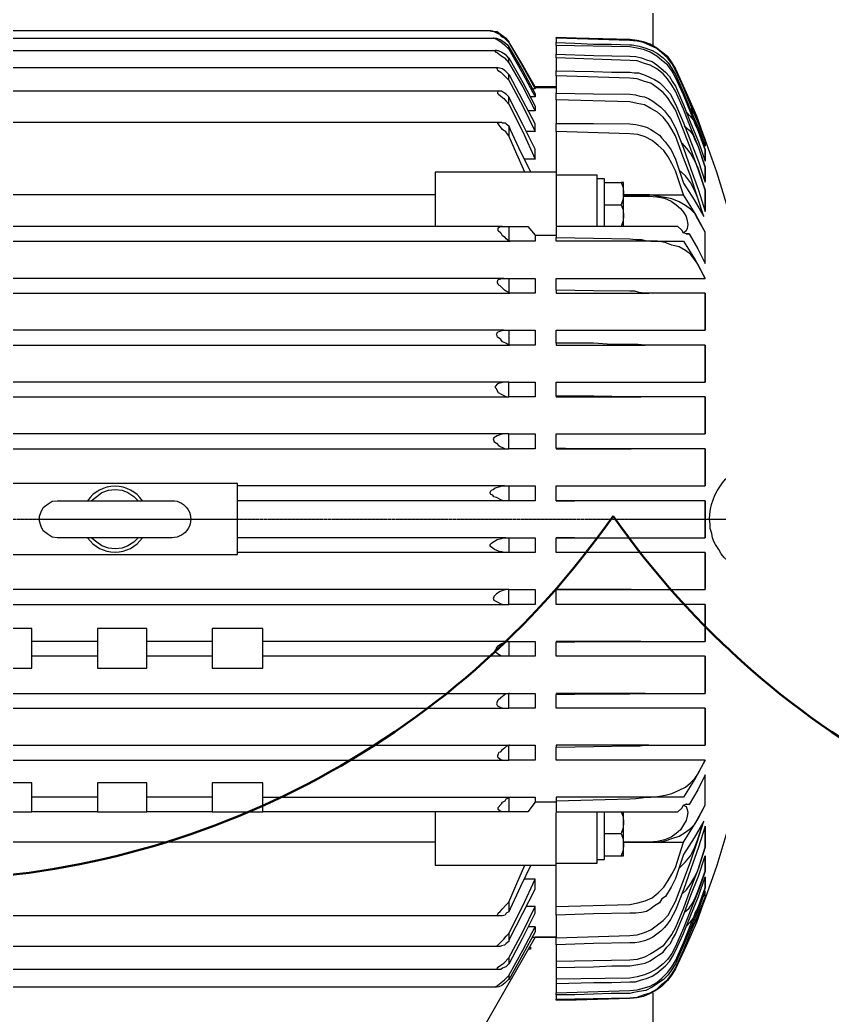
# Model space of a CAD drawing. Header units: millimetres. Extents: x -300 to 383236, y -195106 to -144646.
# Drawn here: x 19511.2 to 19859.1, y -175342.1 to -174915.7 of the extents above; entities that cross this region are included whole.
import ezdxf

# ---------------------------------------------------------------- set-up
doc = ezdxf.new("R2010")
doc.units = ezdxf.units.MM
doc.header["$LTSCALE"] = 60
doc.set_wipeout_variables(frame=1)
doc.linetypes.add('CENTER2', pattern=[28.575, 19.05, -3.175, 3.175, -3.175])
doc.linetypes.add('PDF_IMPORT', pattern=[1, 0.8, -0.2])
doc.layers.add('C_REV', color=4, linetype='Continuous', lineweight=50)
doc.layers.add('EQUIPMENT', color=253, linetype='Continuous', lineweight=0)
doc.layers.add('C_TEXT_CONTAINER NO', color=7, linetype='Continuous')
doc.layers.add('CENTER', color=1, linetype='CENTER2')

# ---------------------------------------------------------------- blocks, each defined once
blk = doc.blocks.new('A$C44261593')
h = blk.add_hatch()
h.set_pattern_fill('ANSI31', color=253, scale=100)
h.set_pattern_definition([(45, (0, -50460), (-224.5064, 224.5064), [])])
edge = h.paths.add_edge_path()
edge.add_line((-58347.03, -14256), (-58347.03, -14056))
edge.add_line((-58347.03, -14056), (-57547.03, -14056))
edge.add_line((-57547.03, -14056), (-57547.03, -15056))
edge.add_line((-57547.03, -15056), (-60547.03, -15056))
edge.add_line((-60547.03, -15056), (-60547.03, -31056))
edge.add_line((-60547.03, -31056), (-57647.03, -31056))
edge.add_line((-57647.03, -31056), (-57647.03, -32268))
edge.add_line((-57647.03, -32268), (-43347.03, -32268))
edge.add_line((-43347.03, -32268), (-43347.03, -29256))
edge.add_line((-43347.03, -29256), (-34347.03, -29256))
edge.add_line((-34347.03, -29256), (-34347.03, -14206))
edge.add_line((-34347.03, -14206), (-33547.03, -14206))
edge.add_line((-33547.03, -14206), (-33547.03, -29256))
edge.add_line((-33547.03, -29256), (-30497.03, -29256))
edge.add_line((-30497.03, -29256), (-30497.03, -30056))
edge.add_line((-30497.03, -30056), (-30547.03, -30056))
edge.add_line((-30547.03, -30056), (-30547.03, -34906))
edge.add_line((-30547.03, -34906), (-30569.24, -34906))
edge.add_arc((-31589.72, -35133.69), 1045.58, 12.57767, 76.57873)
edge.add_line((-31347.03, -34116.66), (-31347.03, -30056))
edge.add_line((-31347.03, -30056), (-42547.03, -30056))
edge.add_line((-42547.03, -30056), (-42547.03, -34906))
edge.add_line((-42547.03, -34906), (-43347.03, -34906))
edge.add_line((-43347.03, -34906), (-43347.03, -33068))
edge.add_line((-43347.03, -33068), (-57647.03, -33068))
edge.add_line((-57647.03, -33068), (-57647.03, -34906))
edge.add_line((-57647.03, -34906), (-58447.03, -34906))
edge.add_line((-58447.03, -34906), (-58447.03, -31856))
edge.add_line((-58447.03, -31856), (-66197.03, -31856))
edge.add_line((-66197.03, -31856), (-66197.03, -31056))
edge.add_line((-66197.03, -31056), (-61347.03, -31056))
edge.add_line((-61347.03, -31056), (-61347.03, -14256))
edge.add_line((-61347.03, -14256), (-58347.03, -14256))

msp = doc.modelspace()

# ---------------------------------------------------------------- linework, layer by layer
at = {"layer": 'CENTER', "color": 253, "ltscale": 0.001}
msp.add_line((18772.58, -175129.65), (22443.4, -175129.65), dxfattribs=at)
at = {"layer": 'EQUIPMENT', "color": 253, "lineweight": 25}
for points in [[(19836.2, -175101.08), (19836.2, -174837.55), (20141, -174837.55), (20141, -175042.87)], [(19325.03, -174916.14), (19325.03, -174862.95), (19782.23, -174862.95), (19782.23, -174926.72)], [(19740.95, -174944.45), (19731.96, -174944.45), (19726.4, -174934.92), (19720.58, -174925.13), (19719.26, -174923.54), (19718.46, -174923.01), (19717.4, -174922.22), (19715.55, -174920.9), (19714.49, -174920.9), (19713.7, -174920.63), (19713.17, -174920.63), (19712.91, -174920.37), (19712.64, -174920.37), (19397.26, -174920.37), (19396.99, -174920.63), (19396.73, -174920.63), (19396.2, -174920.9), (19395.14, -174921.43), (19393.29, -174922.22), (19391.44, -174923.54), (19389.85, -174925.4), (19385.88, -174931.48)], [(19731.96, -174945.24), (19731.96, -174944.71), (19726.66, -174935.19), (19720.58, -174925.13), (19720.58, -174925.4), (19718.73, -174923.54), (19717.67, -174923.01), (19716.87, -174921.96), (19714.49, -174920.9), (19713.7, -174920.63), (19712.91, -174920.63), (19712.64, -174920.63), (19712.64, -174920.37)], [(19712.91, -174920.37), (19713.17, -174920.63), (19713.96, -174920.63), (19715.55, -174921.43), (19717.4, -174922.22), (19719.26, -174923.54), (19720.58, -174925.13)], [(19385.88, -174934.66), (19389.85, -174928.31), (19389.85, -174927.25), (19390.38, -174926.45), (19391.97, -174925.13), (19393.55, -174924.07), (19394.88, -174923.54), (19395.67, -174923.54), (19396.2, -174923.54), (19714.23, -174923.54), (19713.96, -174923.54), (19714.23, -174923.54), (19715.55, -174924.07), (19717.14, -174925.13), (19718.73, -174926.45), (19720.58, -174928.31), (19720.58, -174927.25), (19726.66, -174937.57), (19731.96, -174947.36), (19731.96, -174948.68)], [(19714.23, -174923.54), (19715.29, -174923.54), (19716.87, -174924.07), (19718.46, -174925.13), (19720.05, -174926.45), (19720.58, -174927.25)], [(19798.37, -174953.71), (19800.22, -174956.62), (19801.54, -174959), (19804.72, -174967.73), (19801.81, -174960.06), (19798.63, -174952.38), (19795.46, -174944.71), (19792.02, -174937.3), (19790.43, -174934.39), (19788.58, -174932.01), (19786.2, -174929.89), (19784.08, -174928.04), (19781.17, -174926.72), (19778.26, -174925.4), (19775.61, -174924.87), (19772.44, -174924.6), (19740.95, -174923.54), (19740.95, -174923.28)], [(19740.95, -174923.54), (19740.95, -174925.4)], [(19825.88, -175067.74), (19824.82, -175053.19), (19823.24, -175038.11), (19820.59, -175023.82), (19817.42, -175009.27), (19813.98, -174994.98), (19809.74, -174980.96), (19804.72, -174966.94), (19801.54, -174958.47), (19801.01, -174956.88), (19796.51, -174946.83), (19792.02, -174936.77), (19790.43, -174934.13), (19788.58, -174931.48), (19786.2, -174929.63), (19784.08, -174927.78), (19781.17, -174926.19), (19778.26, -174925.13), (19775.61, -174924.6), (19772.44, -174924.07), (19775.61, -174924.6), (19778.26, -174925.13), (19781.17, -174926.19), (19784.08, -174927.78), (19786.2, -174929.63), (19788.58, -174931.48), (19790.43, -174934.13), (19792.02, -174936.77), (19796.51, -174946.83), (19801.01, -174956.88), (19804.72, -174967.46), (19804.72, -174966.94), (19804.72, -174967.46)], [(19385.88, -174940.48), (19389.85, -174934.13), (19389.85, -174932.01), (19390.91, -174930.42), (19392.23, -174929.63), (19393.82, -174929.36), (19394.88, -174928.84), (19395.14, -174928.84), (19715.29, -174928.84), (19714.76, -174928.84), (19714.76, -174929.36), (19715.82, -174929.89), (19717.14, -174930.95), (19718.73, -174932.01), (19720.58, -174934.13), (19720.58, -174932.01), (19726.66, -174942.59), (19731.96, -174952.65), (19731.96, -174954.76)], [(19715.29, -174928.84), (19716.08, -174928.84), (19717.67, -174929.63), (19718.99, -174930.42), (19720.31, -174932.01), (19720.58, -174932.01)], [(19720.58, -174925.4), (19726.66, -174935.71), (19731.96, -174945.24), (19731.16, -174945.24)], [(19720.58, -174928.31), (19726.66, -174938.89), (19731.96, -174948.68), (19729.84, -174948.68)], [(19796.78, -174955.29), (19798.1, -174956.88), (19799.69, -174958.73), (19800.48, -174960.59), (19801.54, -174962.97), (19804.72, -174971.43), (19801.81, -174963.5), (19798.63, -174955.56), (19795.46, -174947.89), (19792.02, -174940.48), (19790.43, -174937.57), (19788.58, -174934.92), (19786.2, -174933.07), (19784.08, -174931.22), (19781.17, -174929.63), (19778.79, -174928.57), (19775.61, -174927.78), (19772.44, -174927.25), (19740.95, -174926.72), (19740.95, -174925.4), (19748.89, -174925.66), (19756.83, -174926.19), (19764.5, -174926.19), (19772.44, -174926.45), (19773.5, -174926.45), (19776.41, -174926.98), (19779.32, -174927.78), (19781.96, -174928.84), (19784.34, -174930.16), (19786.72, -174932.01), (19788.84, -174934.13), (19790.43, -174936.51), (19792.02, -174939.15), (19795.46, -174946.83), (19798.63, -174954.76), (19801.81, -174962.17), (19804.72, -174969.85), (19804.72, -174968.52), (19804.72, -174967.73), (19804.72, -174968.52), (19804.72, -174969.85)], [(19740.95, -174926.72), (19740.95, -174930.42)], [(19795.72, -174961.11), (19797.84, -174962.97), (19799.42, -174964.82), (19800.48, -174967.46), (19801.54, -174969.58), (19804.72, -174978.84), (19801.81, -174970.11), (19798.63, -174962.17), (19795.46, -174953.97), (19792.02, -174946.3), (19790.43, -174943.65), (19788.58, -174941.01), (19786.72, -174938.89), (19784.08, -174936.77), (19781.17, -174935.19), (19778.79, -174934.39), (19775.61, -174933.33), (19772.44, -174933.07), (19740.95, -174932.01), (19740.95, -174930.42), (19757.09, -174930.95), (19772.44, -174931.22), (19775.08, -174931.48), (19777.46, -174932.01), (19779.58, -174932.8), (19781.96, -174933.6), (19784.08, -174934.92), (19785.93, -174936.51), (19787.78, -174938.1), (19789.37, -174939.95), (19790.69, -174942.33), (19792.02, -174944.18), (19795.46, -174952.12), (19798.63, -174960.06), (19801.81, -174967.99), (19804.72, -174976.2), (19804.72, -174973.81), (19804.72, -174971.43), (19804.72, -174973.81), (19804.72, -174976.2)], [(19740.95, -174932.01), (19740.95, -174937.57)], [(19715.82, -174936.24), (19715.55, -174936.24), (19715.29, -174936.51), (19715.55, -174936.77), (19715.82, -174937.3), (19717.14, -174938.1), (19718.46, -174939.42), (19720.58, -174941.54), (19720.58, -174939.15), (19719.26, -174937.83), (19717.93, -174936.77), (19717.14, -174936.51), (19716.08, -174936.24), (19715.82, -174936.24), (19394.08, -174936.24), (19394.61, -174936.24), (19394.88, -174936.51), (19394.61, -174936.77), (19394.08, -174937.3), (19393.02, -174938.1), (19391.7, -174939.42), (19389.85, -174941.54), (19385.88, -174948.41)], [(19720.58, -174934.13), (19726.66, -174944.45), (19731.96, -174954.76), (19729.05, -174954.76)], [(19794.66, -174968.52), (19796.78, -174970.9), (19798.63, -174973.29), (19800.22, -174976.2), (19801.54, -174979.11), (19804.72, -174988.63), (19801.81, -174980.16), (19798.63, -174971.17), (19795.46, -174962.97), (19792.02, -174954.24), (19790.43, -174951.85), (19788.58, -174948.94), (19786.72, -174946.83), (19784.08, -174944.71), (19781.43, -174942.86), (19778.79, -174942.06), (19775.61, -174941.01), (19772.44, -174940.74), (19740.95, -174939.68), (19740.95, -174937.57), (19756.83, -174937.83), (19764.76, -174938.1), (19772.44, -174938.1), (19774.29, -174938.36), (19776.14, -174938.36), (19779.05, -174939.42), (19781.17, -174940.48), (19783.02, -174941.27), (19785.14, -174942.59), (19786.72, -174944.18), (19788.31, -174945.77), (19789.9, -174947.62), (19790.69, -174949.47), (19792.02, -174951.85), (19795.46, -174959.79), (19798.63, -174967.99), (19801.81, -174976.46), (19804.72, -174985.19), (19804.72, -174981.75), (19804.72, -174978.84), (19804.72, -174981.75), (19804.72, -174985.19)], [(19731.96, -174963.5), (19731.96, -174960.32), (19726.66, -174950.27), (19720.84, -174939.42), (19720.58, -174939.15)], [(19720.58, -174941.54), (19726.66, -174952.65), (19731.96, -174963.5), (19728.25, -174963.5)], [(19740.95, -174939.68), (19740.95, -174947.09)], [(19716.35, -174946.3), (19716.08, -174946.3), (19715.82, -174946.83), (19715.82, -174947.09), (19716.08, -174947.36), (19717.14, -174948.41), (19718.46, -174949.47), (19719.52, -174950.53), (19720.58, -174951.85), (19720.58, -174948.68), (19719.52, -174947.62), (19718.73, -174947.09), (19717.4, -174946.3), (19716.87, -174946.3), (19716.35, -174946.3), (19393.55, -174946.3)], [(19731.96, -174944.71), (19740.95, -174944.71)], [(19731.96, -174975.4), (19731.96, -174971.17), (19726.66, -174960.59), (19720.84, -174949.47), (19720.58, -174948.68)], [(19804.72, -175020.12), (19804.72, -175012.97), (19804.72, -175006.62), (19801.54, -175001.07), (19800.22, -174998.69), (19798.37, -174996.83), (19796.25, -174995.25), (19793.6, -174993.66), (19790.43, -174992.34), (19787.52, -174991.81), (19784.34, -174991.28), (19780.9, -174990.75), (19769.79, -174990.75), (19795.46, -174990.75), (19792.02, -174980.43), (19790.43, -174977.25), (19788.84, -174974.34), (19786.99, -174971.7), (19784.61, -174969.58), (19781.96, -174967.46), (19779.05, -174965.88), (19775.88, -174964.82), (19772.44, -174964.55), (19740.95, -174963.5), (19740.95, -174960.06), (19756.83, -174960.06), (19772.44, -174960.32), (19775.08, -174960.59), (19777.46, -174961.11), (19779.58, -174961.64), (19781.43, -174962.7), (19783.02, -174963.76), (19785.14, -174965.08), (19786.2, -174966.41), (19787.52, -174967.99), (19790.16, -174971.43), (19792.02, -174975.4), (19795.46, -174985.72), (19799.95, -174992.86), (19804.19, -175000.01), (19801.28, -174991.28), (19798.37, -174982.55), (19795.19, -174974.08), (19792.02, -174965.35), (19790.43, -174962.7), (19788.84, -174960.06), (19786.72, -174957.41), (19784.34, -174955.29), (19781.43, -174953.71), (19778.79, -174952.12), (19775.61, -174951.59), (19772.44, -174950.8), (19740.95, -174950), (19740.95, -174947.09), (19756.83, -174947.36), (19772.44, -174947.62), (19774.82, -174947.89), (19776.67, -174948.41), (19778.79, -174948.68), (19780.37, -174949.47), (19782.23, -174950.53), (19784.08, -174951.85), (19785.67, -174953.18), (19787.25, -174954.76), (19788.58, -174956.35), (19789.9, -174957.94), (19792.02, -174961.91), (19795.46, -174970.64), (19798.63, -174979.64), (19801.81, -174988.63), (19804.72, -174997.89), (19804.72, -174993.13), (19804.72, -174988.63), (19804.72, -174993.13), (19804.72, -174997.89)], [(19740.95, -174950), (19740.95, -174960.06)], [(19720.58, -174951.85), (19726.66, -174963.76), (19731.96, -174975.4), (19727.19, -174975.4)], [(19385.88, -174968.52), (19388.79, -174962.7), (19389.85, -174961.11), (19390.38, -174960.32), (19391.44, -174960.06), (19391.97, -174959.79), (19393.02, -174959.53), (19393.29, -174959.53), (19717.14, -174959.53), (19717.4, -174959.53), (19717.93, -174959.79), (19718.99, -174959.79), (19719.52, -174960.32), (19720.58, -174961.11), (19721.11, -174962.7), (19725.61, -174972.23), (19730.1, -174980.96)], [(19720.58, -174961.11), (19720.58, -174965.35), (19719.26, -174963.76), (19717.93, -174962.7), (19716.87, -174961.38), (19716.08, -174960.32), (19715.82, -174960.06), (19716.08, -174959.79), (19717.14, -174959.53)], [(19727.46, -174980.96), (19724.02, -174973.29), (19720.58, -174965.35)], [(19740.95, -174963.5), (19740.95, -174980.96), (19740.95, -174981.22), (19740.95, -174982.55), (19740.95, -174984.13), (19740.95, -174986.51), (19740.95, -174988.9), (19740.95, -174991.81), (19740.95, -174994.72), (19740.95, -174997.89), (19740.95, -175000.27), (19740.95, -175002.65), (19740.95, -175003.98)], [(20123.54, -175113.78), (20123.54, -174964.55), (19855.25, -174964.55), (19855.25, -175294.75), (20093.11, -175294.75)], [(19804.19, -175000.01), (19801.54, -174992.07), (19800.22, -174988.9), (19798.37, -174985.46), (19796.25, -174982.55), (19793.6, -174980.16)], [(19740.95, -174980.96), (19689.09, -174980.96), (19689.09, -174981.22), (19689.09, -174982.55), (19689.09, -174984.13), (19689.09, -174986.51), (19689.09, -174988.9), (19689.09, -174991.81), (19689.09, -174994.72), (19689.09, -174997.89), (19689.09, -175000.27), (19689.09, -175002.65), (19689.09, -175004.24)], [(19758.41, -175004.24), (19758.41, -175003.98), (19758.41, -175001.33), (19758.41, -174998.69), (19758.41, -174996.04), (19758.41, -174992.86), (19758.41, -174989.95), (19758.41, -174987.31), (19758.41, -174985.19), (19758.41, -174983.6), (19758.41, -174982.55), (19758.41, -174982.28), (19740.95, -174982.28)], [(19761.59, -175004.24), (19761.59, -175002.39), (19761.59, -175000.01), (19761.59, -174997.1), (19761.59, -174994.45), (19761.59, -174991.81), (19761.59, -174988.9), (19761.59, -174986.78), (19761.59, -174985.19), (19761.59, -174984.13), (19761.59, -174983.87), (19758.41, -174983.87)], [(19761.59, -174985.46), (19768.73, -174985.46)], [(19769.79, -175004.24), (19769.79, -175003.18), (19769.79, -175001.6), (19769.79, -174999.74), (19769.79, -174997.1), (19769.79, -174994.98), (19769.79, -174992.34), (19769.79, -174990.22), (19769.79, -174988.1), (19769.79, -174986.78), (19769.79, -174985.72), (19769.79, -174985.46), (19769.53, -174985.46), (19768.73, -174985.46), (19769.53, -174987.57), (19769.79, -174990.22), (19769.53, -174992.34), (19768.73, -174994.98), (19769.53, -174997.1), (19769.79, -174999.74), (19769.53, -175001.86), (19768.73, -175004.24)], [(19689.09, -174990.75), (19420.81, -174990.75)], [(19769.79, -174991.28), (19780.9, -174991.28), (19784.08, -174991.54), (19787.25, -174992.07), (19790.16, -174993.39), (19792.28, -174994.98), (19794.13, -174996.57), (19795.46, -174998.16), (19796.51, -175000.01), (19797.04, -175001.86), (19797.31, -175003.45), (19797.04, -175005.04), (19796.51, -175006.09), (19795.46, -175007.15)], [(19797.84, -175007.42), (19801.54, -175013.77), (19804.72, -175020.12), (19804.72, -175012.97), (19804.72, -175006.62), (19800.48, -174998.69), (19795.46, -174990.75)], [(19761.59, -174994.98), (19768.73, -174994.98)], [(19389.85, -175010.33), (19388.79, -175010.59), (19721.11, -175010.59), (19720.58, -175010.33), (19719.52, -175009.53), (19718.99, -175009), (19717.93, -175008.21), (19717.4, -175007.42), (19717.14, -175007.15), (19716.08, -175006.09), (19716.08, -175005.56), (19716.08, -175004.77), (19716.87, -175004.24), (19717.93, -175004.24), (19391.97, -175004.24)], [(19717.93, -175004.24), (19719.26, -175004.24), (19720.58, -175004.24), (19720.58, -175010.33)], [(19720.58, -175004.24), (19724.81, -175004.24), (19728.78, -175004.24), (19731.96, -175007.95), (19740.95, -175007.95)], [(19796.51, -175007.42), (19797.84, -175007.42), (19796.78, -175007.42), (19795.46, -175007.15), (19794.66, -175005.83), (19793.07, -175004.24), (19792.02, -175004.24), (19790.69, -175004.24), (19788.84, -175004.24), (19786.99, -175004.24), (19784.61, -175004.24), (19781.96, -175004.24), (19779.05, -175004.24), (19775.88, -175004.24), (19772.44, -175004.24), (19740.95, -175004.24), (19740.95, -175009), (19756.83, -175009.27), (19772.44, -175009.53), (19775.08, -175009.8), (19777.46, -175009.8), (19779.58, -175010.33), (19781.43, -175010.59), (19740.95, -175010.59), (19740.95, -175010.33), (19740.95, -175009.8), (19740.95, -175009)], [(19731.96, -175007.95), (19731.96, -175010.59), (19726.93, -175010.59), (19721.11, -175010.59)], [(19781.43, -175010.59), (19783.55, -175010.59), (19785.14, -175010.59), (19787.78, -175010.59), (19790.16, -175010.59), (19792.02, -175010.59), (19795.46, -175010.59), (19800.48, -175018.53), (19804.72, -175026.47), (19801.54, -175020.38), (19800.22, -175018.53), (19798.37, -175016.15), (19796.25, -175014.56), (19793.6, -175012.97), (19790.43, -175012.18), (19787.52, -175011.12), (19784.34, -175010.59), (19780.9, -175010.59), (19740.95, -175010.59)], [(19389.06, -175032.82), (19720.84, -175032.82), (19720.58, -175032.55), (19719.52, -175032.02), (19718.73, -175031.49), (19717.67, -175030.44), (19716.87, -175029.64), (19716.35, -175029.38), (19716.08, -175028.85), (19715.82, -175028.32), (19715.82, -175027.79), (19716.08, -175027), (19717.14, -175026.73), (19718.46, -175026.47), (19391.97, -175026.47)], [(19718.46, -175026.47), (19719.52, -175026.47), (19720.58, -175026.47), (19720.58, -175032.55)], [(19720.58, -175026.47), (19726.66, -175026.47), (19731.96, -175026.47), (19731.96, -175032.82), (19726.66, -175032.82), (19720.84, -175032.82)], [(19740.95, -175031.49), (19740.95, -175032.55), (19740.95, -175032.82), (19780.64, -175032.82), (19778.79, -175032.82), (19776.41, -175032.55), (19774.55, -175032.02), (19772.44, -175032.02), (19756.83, -175031.76), (19740.95, -175031.49), (19740.95, -175026.47), (19772.44, -175026.47), (19775.88, -175026.47), (19778.79, -175026.47), (19781.43, -175026.47), (19784.34, -175026.47), (19786.72, -175026.47), (19788.84, -175026.47), (19790.43, -175026.47), (19792.02, -175026.47), (19795.46, -175026.47), (19798.63, -175026.47), (19801.81, -175026.47), (19804.72, -175026.47)], [(19804.72, -175032.82), (19801.81, -175032.82), (19798.63, -175032.82), (19795.46, -175032.82), (19792.02, -175032.82), (19789.9, -175032.82), (19788.58, -175032.82), (19787.25, -175032.82), (19785.93, -175032.82), (19784.08, -175032.82), (19782.49, -175032.82), (19780.64, -175032.82)], [(19389.32, -175055.04), (19720.84, -175055.04), (19720.58, -175055.04), (19719.26, -175054.25), (19717.93, -175053.72), (19717.14, -175052.66), (19716.08, -175051.87), (19715.82, -175051.6), (19715.55, -175051.07), (19715.29, -175050.54), (19715.55, -175050.01), (19715.82, -175049.49), (19717.14, -175048.96), (19718.46, -175048.69), (19391.7, -175048.69)], [(19718.46, -175048.69), (19720.58, -175048.69), (19720.58, -175055.04)], [(19720.58, -175048.69), (19726.66, -175048.69), (19731.96, -175048.69), (19731.96, -175055.04), (19726.66, -175055.04), (19720.84, -175055.04)], [(19740.95, -175054.25), (19740.95, -175054.78), (19740.95, -175055.04), (19779.05, -175055.04), (19775.88, -175054.78), (19772.44, -175054.78), (19764.76, -175054.78), (19756.83, -175054.25), (19740.95, -175054.25), (19740.95, -175048.69), (19772.44, -175048.69), (19775.61, -175048.69), (19778.79, -175048.69), (19781.43, -175048.69), (19784.08, -175048.69), (19786.72, -175048.69), (19788.58, -175048.69), (19790.43, -175048.69), (19792.02, -175048.69), (19795.46, -175048.69), (19798.63, -175048.69), (19801.81, -175048.69), (19804.72, -175048.69)], [(19804.72, -175055.04), (19801.81, -175055.04), (19798.63, -175055.04), (19795.46, -175055.04), (19792.02, -175055.04), (19790.69, -175055.04), (19789.9, -175055.04), (19788.31, -175055.04), (19786.72, -175055.04), (19785.14, -175055.04), (19783.02, -175055.04), (19781.17, -175055.04), (19779.05, -175055.04)], [(19825.88, -175078.06), (19825.88, -175074.89), (19825.88, -175072.5), (19825.88, -175070.12), (19825.88, -175069.06), (19825.88, -175068.01), (19825.88, -175067.74), (19829.85, -175067.74), (19829.85, -175068.01), (19829.85, -175069.06), (19829.85, -175070.92), (19829.85, -175073.03), (19829.85, -175076.21), (19829.85, -175079.65), (19829.85, -175083.88), (19829.85, -175088.64), (19829.85, -175093.67), (19829.85, -175099.49), (19829.85, -175105.05)], [(19389.85, -175077.27), (19720.31, -175077.27), (19720.58, -175077.27), (19720.58, -175070.92), (19718.73, -175070.92), (19717.14, -175071.18), (19715.82, -175071.71), (19714.76, -175072.77), (19714.76, -175073.3), (19715.29, -175073.83), (19715.29, -175074.09), (19716.08, -175075.41), (19717.67, -175076.21), (19718.99, -175077), (19720.31, -175077.27)], [(19718.73, -175070.92), (19391.44, -175070.92)], [(19720.58, -175070.92), (19726.66, -175070.92), (19731.96, -175070.92), (19731.96, -175077.27), (19726.66, -175077.27), (19720.58, -175077.27)], [(19740.95, -175077), (19740.95, -175077.27), (19777.2, -175077.27), (19774.82, -175077.27), (19772.44, -175077.27), (19757.09, -175077), (19740.95, -175077), (19740.95, -175070.92), (19772.44, -175070.92), (19775.61, -175070.92), (19778.79, -175070.92), (19781.17, -175070.92), (19784.08, -175070.92), (19786.72, -175070.92), (19788.58, -175070.92), (19790.43, -175070.92), (19792.02, -175070.92), (19795.46, -175070.92), (19798.63, -175070.92), (19801.81, -175070.92), (19804.72, -175070.92)], [(19804.72, -175077.27), (19801.81, -175077.27), (19798.63, -175077.27), (19795.46, -175077.27), (19792.02, -175077.27), (19790.69, -175077.27), (19789.11, -175077.27), (19787.52, -175077.27), (19785.93, -175077.27), (19783.81, -175077.27), (19781.96, -175077.27), (19779.58, -175077.27), (19777.2, -175077.27)], [(19390.38, -175099.49), (19720.05, -175099.49), (19720.58, -175099.49), (19720.58, -175093.14), (19718.73, -175093.14), (19717.14, -175093.41), (19715.55, -175093.94), (19714.23, -175094.73), (19713.96, -175095.26), (19714.23, -175096.05), (19714.23, -175096.32), (19715.29, -175097.11), (19716.35, -175098.17), (19718.46, -175099.23), (19718.99, -175099.49), (19720.05, -175099.49)], [(19718.73, -175093.14), (19391.44, -175093.14)], [(19720.58, -175093.14), (19726.66, -175093.14), (19731.96, -175093.14), (19731.96, -175099.49), (19726.66, -175099.49), (19720.58, -175099.49)], [(19740.95, -175099.23), (19740.95, -175099.49), (19772.97, -175099.49), (19772.44, -175099.49), (19764.5, -175099.49), (19756.56, -175099.49), (19748.89, -175099.49), (19740.95, -175099.23), (19740.95, -175093.14), (19772.44, -175093.14), (19775.61, -175093.14), (19778.79, -175093.14), (19781.17, -175093.14), (19784.08, -175093.14), (19786.2, -175093.14), (19788.58, -175093.14), (19790.43, -175093.14), (19792.02, -175093.14), (19795.46, -175093.14), (19798.63, -175093.14), (19801.81, -175093.14), (19804.72, -175093.14)], [(19804.72, -175099.49), (19801.81, -175099.49), (19798.63, -175099.49), (19795.46, -175099.49), (19792.02, -175099.49), (19790.43, -175099.49), (19788.58, -175099.49), (19786.72, -175099.49), (19784.08, -175099.49), (19781.43, -175099.49), (19778.79, -175099.49), (19775.88, -175099.49), (19772.97, -175099.49)], [(19829.85, -175158.23), (19837.79, -175158.23), (19837.79, -175157.96), (19837.79, -175156.64), (19837.79, -175155.05), (19837.79, -175152.67), (19837.79, -175149.5), (19837.79, -175146.32), (19837.79, -175142.62), (19837.79, -175138.39), (19837.79, -175134.15), (19837.79, -175129.65), (19837.79, -175125.16), (19837.79, -175120.66), (19837.79, -175116.69), (19837.79, -175112.72), (19837.79, -175109.28), (19837.79, -175106.37), (19837.79, -175104.25), (19837.79, -175102.4), (19837.79, -175101.34), (19837.79, -175101.08), (19829.85, -175101.08)], [(19855.25, -175102.67), (19837.79, -175102.67)], [(19824.82, -175153.73), (19829.85, -175153.73), (19829.85, -175105.05), (19824.82, -175105.05)], [(19718.73, -175115.37), (19604.43, -175115.37)], [(19720.58, -175115.37), (19726.66, -175115.37), (19731.96, -175115.37), (19731.96, -175121.72), (19726.66, -175121.72), (19720.58, -175121.72)], [(19740.95, -175121.72), (19740.95, -175115.37), (19772.44, -175115.37), (19775.61, -175115.37), (19778.26, -175115.37), (19781.17, -175115.37), (19784.08, -175115.37), (19786.2, -175115.37), (19788.58, -175115.37), (19790.43, -175115.37), (19792.02, -175115.37), (19795.46, -175115.37), (19798.63, -175115.37), (19801.81, -175115.37), (19804.72, -175115.37)], [(19541.72, -175121.72), (19544.1, -175119.86), (19546.22, -175118.28), (19549.13, -175117.22), (19552.04, -175116.95), (19554.95, -175117.22), (19557.33, -175118.28), (19559.98, -175119.86), (19561.83, -175121.72)], [(19719.26, -175121.72), (19604.43, -175121.72)], [(19804.72, -175121.72), (19801.01, -175121.72), (19796.51, -175121.72), (19792.02, -175121.72), (19790.43, -175121.72), (19788.58, -175121.72), (19786.2, -175121.72), (19784.08, -175121.72), (19781.17, -175121.72), (19778.26, -175121.72), (19775.61, -175121.72), (19772.44, -175121.72), (19748.89, -175121.72)], [(19748.89, -175137.59), (19772.44, -175137.59), (19775.61, -175137.59), (19778.26, -175137.59), (19781.17, -175137.59), (19784.08, -175137.59), (19786.2, -175137.59), (19788.58, -175137.59), (19790.43, -175137.59), (19792.02, -175137.59), (19796.51, -175137.59), (19801.01, -175137.59), (19804.72, -175137.59), (19804.72, -175129.65), (19804.72, -175121.72), (19804.72, -175129.65), (19804.72, -175137.59)], [(19561.83, -175137.59), (19559.98, -175139.44), (19557.33, -175141.03), (19554.95, -175142.09), (19552.04, -175142.35), (19549.13, -175142.09), (19546.22, -175141.03), (19544.1, -175139.44), (19541.72, -175137.59)], [(19719.26, -175137.59), (19604.43, -175137.59)], [(19720.58, -175137.59), (19726.66, -175137.59), (19731.96, -175137.59), (19731.96, -175143.94), (19726.66, -175143.94), (19720.58, -175143.94)], [(19748.89, -175137.59), (19740.95, -175137.59), (19748.89, -175137.59)], [(19804.72, -175143.94), (19804.72, -175151.88), (19804.72, -175159.82), (19804.72, -175151.88), (19804.72, -175143.94), (19801.81, -175143.94), (19798.63, -175143.94), (19795.46, -175143.94), (19792.02, -175143.94), (19790.43, -175143.94), (19788.58, -175143.94), (19786.2, -175143.94), (19784.08, -175143.94), (19781.17, -175143.94), (19778.26, -175143.94), (19775.61, -175143.94), (19772.44, -175143.94), (19740.95, -175143.94), (19740.95, -175137.59)], [(19718.73, -175143.94), (19604.43, -175143.94)], [(19829.85, -175153.73), (19829.85, -175159.82), (19829.85, -175165.37), (19829.85, -175170.66), (19829.85, -175175.43), (19829.85, -175179.4), (19829.85, -175182.84), (19829.85, -175186.01), (19829.85, -175188.39), (19829.85, -175189.98), (19829.85, -175191.3), (19829.85, -175191.57), (19825.88, -175191.57), (19825.88, -175191.3), (19825.88, -175190.24), (19825.88, -175188.66), (19825.88, -175186.8), (19825.88, -175184.16), (19825.88, -175180.98)], [(20098.67, -175421.75), (19836.2, -175421.75), (19836.2, -175158.23)], [(19855.25, -175156.64), (19837.79, -175156.64)], [(19720.05, -175159.82), (19390.38, -175159.82)], [(19391.44, -175166.17), (19718.73, -175166.17), (19720.58, -175166.17), (19720.58, -175159.82), (19720.05, -175159.82), (19718.46, -175160.08), (19716.87, -175160.61), (19715.29, -175161.67), (19714.23, -175162.73), (19714.23, -175162.99), (19713.96, -175163.52), (19714.23, -175164.31), (19715.55, -175165.11), (19717.14, -175165.9), (19718.73, -175166.17)], [(19720.58, -175159.82), (19726.66, -175159.82), (19731.96, -175159.82), (19731.96, -175166.17), (19726.66, -175166.17), (19720.58, -175166.17)], [(19804.72, -175166.17), (19801.81, -175166.17), (19798.63, -175166.17), (19795.46, -175166.17), (19792.02, -175166.17), (19790.43, -175166.17), (19788.58, -175166.17), (19786.2, -175166.17), (19784.08, -175166.17), (19781.17, -175166.17), (19778.79, -175166.17), (19775.61, -175166.17), (19772.44, -175166.17), (19740.95, -175166.17), (19740.95, -175159.82)], [(19772.97, -175159.82), (19776.14, -175159.82), (19779.05, -175159.82), (19781.43, -175159.82), (19784.34, -175159.82), (19786.72, -175159.82), (19788.58, -175159.82), (19790.43, -175159.82), (19792.02, -175159.82), (19795.46, -175159.82), (19798.63, -175159.82), (19801.81, -175159.82), (19804.72, -175159.82)], [(19777.2, -175182.04), (19779.58, -175182.04), (19781.96, -175182.04), (19784.08, -175182.04), (19785.93, -175182.04), (19787.52, -175182.04), (19789.11, -175182.04), (19790.69, -175182.04), (19792.02, -175182.04), (19795.46, -175182.04), (19798.63, -175182.04), (19801.81, -175182.04), (19804.72, -175182.04), (19804.72, -175174.1), (19804.72, -175166.17), (19804.72, -175174.1), (19804.72, -175182.04)], [(19544.37, -175182.04), (19516.32, -175182.04)], [(19593.58, -175182.04), (19565.53, -175182.04)], [(19720.31, -175182.04), (19615.27, -175182.04)], [(19720.58, -175182.04), (19726.66, -175182.04), (19731.96, -175182.04), (19731.96, -175188.39), (19726.66, -175188.39), (19720.58, -175188.39)], [(19804.72, -175188.39), (19801.81, -175188.39), (19798.63, -175188.39), (19795.46, -175188.39), (19792.02, -175188.39), (19790.43, -175188.39), (19788.58, -175188.39), (19786.72, -175188.39), (19784.08, -175188.39), (19781.17, -175188.39), (19778.79, -175188.39), (19775.61, -175188.39), (19772.44, -175188.39), (19740.95, -175188.39), (19740.95, -175182.31)], [(19544.37, -175188.39), (19516.32, -175188.39)], [(19593.58, -175188.39), (19565.53, -175188.39)], [(19718.73, -175188.39), (19615.27, -175188.39)], [(19779.05, -175204.27), (19781.17, -175204.27), (19783.02, -175204.27), (19785.14, -175204.27), (19786.72, -175204.27), (19788.31, -175204.27), (19789.9, -175204.27), (19790.69, -175204.27), (19792.02, -175204.27), (19795.46, -175204.27), (19798.63, -175204.27), (19801.81, -175204.27), (19804.72, -175204.27), (19804.72, -175196.33), (19804.72, -175188.39), (19804.72, -175196.33), (19804.72, -175204.27)], [(19825.88, -175191.57), (19824.82, -175206.12), (19823.24, -175220.67), (19820.59, -175235.22), (19817.42, -175249.51), (19813.98, -175263.8), (19809.74, -175278.09), (19804.72, -175292.11), (19801.54, -175300.31), (19801.01, -175302.43)], [(19389.32, -175204.27), (19720.84, -175204.27), (19720.58, -175204.27)], [(19391.7, -175210.62), (19718.46, -175210.62), (19720.58, -175210.62), (19720.58, -175204.27), (19719.26, -175204.53), (19717.93, -175205.59), (19717.14, -175206.12), (19716.08, -175207.18), (19715.82, -175207.44), (19715.55, -175207.97), (19715.29, -175208.76), (19715.55, -175209.29), (19715.82, -175209.56), (19717.14, -175210.35), (19718.46, -175210.62)], [(19720.84, -175204.27), (19726.66, -175204.27), (19731.96, -175204.27), (19731.96, -175210.62), (19726.66, -175210.62), (19720.58, -175210.62)], [(19804.72, -175210.62), (19801.81, -175210.62), (19798.63, -175210.62), (19795.46, -175210.62), (19792.02, -175210.62), (19790.43, -175210.62), (19788.58, -175210.62), (19786.72, -175210.62), (19784.08, -175210.62), (19781.43, -175210.62), (19778.79, -175210.62), (19775.61, -175210.62), (19772.44, -175210.62), (19740.95, -175210.62), (19740.95, -175204.8)], [(19780.64, -175226.49), (19782.49, -175226.49), (19784.08, -175226.49), (19785.93, -175226.49), (19787.25, -175226.49), (19788.58, -175226.49), (19789.9, -175226.49), (19792.02, -175226.49), (19795.46, -175226.49), (19798.63, -175226.49), (19801.81, -175226.49), (19804.72, -175226.49), (19804.72, -175218.55), (19804.72, -175210.62), (19804.72, -175218.55), (19804.72, -175226.49)], [(19389.06, -175226.49), (19720.84, -175226.49), (19720.58, -175226.49)], [(19391.97, -175232.84), (19718.46, -175232.84), (19719.52, -175232.84), (19720.58, -175232.84), (19720.58, -175226.49), (19719.52, -175227.02), (19718.73, -175227.81), (19717.67, -175228.61), (19716.87, -175229.4), (19716.35, -175229.67), (19716.08, -175230.2), (19715.82, -175230.99), (19715.82, -175231.52), (19716.08, -175231.78), (19717.14, -175232.58), (19718.46, -175232.84)], [(19720.84, -175226.49), (19726.66, -175226.49), (19731.96, -175226.49), (19731.96, -175232.84), (19726.66, -175232.84), (19720.58, -175232.84)], [(19804.72, -175232.84), (19801.81, -175232.84), (19798.63, -175232.84), (19795.46, -175232.84), (19792.02, -175232.84), (19790.43, -175232.84), (19788.84, -175232.84), (19786.72, -175232.84), (19784.34, -175232.84), (19781.43, -175232.84), (19778.79, -175232.84), (19775.88, -175232.84), (19772.44, -175232.84), (19740.95, -175232.84), (19740.95, -175227.29)], [(19780.9, -175248.72), (19784.34, -175248.45), (19787.52, -175247.92), (19790.43, -175247.13), (19793.6, -175245.81), (19796.25, -175244.48), (19798.37, -175242.63), (19800.22, -175240.78), (19801.54, -175238.93), (19804.72, -175232.84), (19800.48, -175240.78), (19795.46, -175248.72), (19792.02, -175248.72), (19790.16, -175248.72), (19787.78, -175248.72), (19785.14, -175248.72), (19783.55, -175248.72), (19781.43, -175248.72)], [(19795.46, -175252.16), (19796.51, -175252.69), (19797.04, -175254.01), (19797.31, -175255.33), (19797.04, -175256.92), (19796.51, -175258.77), (19795.46, -175260.62), (19794.13, -175262.74), (19792.28, -175264.33), (19790.16, -175265.91), (19787.25, -175266.97), (19784.34, -175267.77), (19780.9, -175268.03), (19784.34, -175268.03), (19787.52, -175267.5), (19790.43, -175266.44), (19793.6, -175265.39), (19796.25, -175263.8), (19798.37, -175262.21), (19800.22, -175260.36), (19801.54, -175258.24), (19804.72, -175252.16), (19804.72, -175245.81), (19804.72, -175239.19)], [(19780.9, -175268.03), (19795.46, -175268.03), (19800.48, -175260.09), (19804.72, -175252.16), (19804.72, -175245.81), (19804.72, -175239.19), (19801.54, -175245.54), (19797.84, -175251.89)], [(19544.37, -175255.07), (19516.32, -175255.07), (19516.32, -175242.63), (19495.15, -175242.63), (19495.15, -175255.07), (19516.32, -175255.07)], [(19593.58, -175255.07), (19565.53, -175255.07), (19565.53, -175242.63), (19544.37, -175242.63), (19544.37, -175255.07), (19565.53, -175255.07)], [(19717.93, -175255.07), (19615.27, -175255.07), (19615.27, -175242.63), (19593.58, -175242.63), (19593.58, -175255.07), (19615.27, -175255.07)], [(19544.37, -175248.72), (19516.32, -175248.72)], [(19593.58, -175248.72), (19565.53, -175248.72)], [(19615.27, -175248.72), (19721.11, -175248.72), (19720.58, -175248.98)], [(19721.11, -175248.72), (19726.93, -175248.72), (19731.96, -175248.72), (19731.96, -175250.83)], [(19740.95, -175250.3), (19772.44, -175249.51), (19775.08, -175249.25), (19777.46, -175248.98), (19779.58, -175248.72), (19781.43, -175248.72), (19740.95, -175248.72), (19740.95, -175249.25), (19740.95, -175250.3), (19740.95, -175255.07), (19772.44, -175255.07), (19775.88, -175255.07), (19779.05, -175255.07), (19781.96, -175255.07), (19784.61, -175255.07), (19786.99, -175255.07), (19788.84, -175255.07), (19790.69, -175255.07), (19792.02, -175255.07), (19793.07, -175255.07), (19794.66, -175253.48), (19795.46, -175252.16), (19796.78, -175251.63), (19797.84, -175251.89), (19796.51, -175251.89)], [(19740.95, -175250.83), (19731.96, -175250.83), (19728.78, -175255.07), (19724.81, -175255.07), (19720.58, -175255.07)], [(19689.09, -175255.07), (19689.09, -175256.39), (19689.09, -175258.77), (19689.09, -175261.42), (19689.09, -175264.33), (19689.09, -175267.5), (19689.09, -175270.15), (19689.09, -175272.79), (19689.09, -175274.91), (19689.09, -175276.5), (19689.09, -175277.56), (19689.09, -175277.82), (19740.95, -175277.82)], [(19740.95, -175277.03), (19758.41, -175277.03), (19758.41, -175276.5), (19758.41, -175275.7), (19758.41, -175274.12), (19758.41, -175271.74), (19758.41, -175269.09), (19758.41, -175266.18), (19758.41, -175263.27), (19758.41, -175260.36), (19758.41, -175257.45), (19758.41, -175255.33), (19758.41, -175255.07)], [(19740.95, -175295.55), (19740.95, -175277.82), (19740.95, -175277.56), (19740.95, -175276.5), (19740.95, -175274.91), (19740.95, -175272.79), (19740.95, -175270.15), (19740.95, -175267.5), (19740.95, -175264.33), (19740.95, -175261.42), (19740.95, -175258.77), (19740.95, -175256.39), (19740.95, -175255.33)], [(19758.41, -175275.44), (19761.59, -175275.44), (19761.59, -175274.91), (19761.59, -175274.12), (19761.59, -175272.26), (19761.59, -175269.88), (19761.59, -175267.5), (19761.59, -175264.59), (19761.59, -175261.68), (19761.59, -175259.04), (19761.59, -175256.92), (19761.59, -175255.07)], [(19761.59, -175273.85), (19768.73, -175273.85), (19769.53, -175273.85), (19769.79, -175273.85), (19769.79, -175273.32), (19769.79, -175272.53), (19769.79, -175270.94), (19769.79, -175269.09), (19769.79, -175266.71), (19769.79, -175264.33), (19769.79, -175261.68), (19769.79, -175259.56), (19769.79, -175257.45), (19769.79, -175255.86), (19769.79, -175255.07)], [(19768.73, -175255.07), (19769.53, -175257.18), (19769.79, -175259.56), (19769.53, -175261.95), (19768.73, -175264.33), (19769.53, -175266.71), (19769.79, -175269.09), (19769.53, -175271.47), (19768.73, -175273.85)], [(19793.6, -175279.14), (19796.25, -175276.5), (19798.37, -175273.85), (19800.22, -175270.15), (19801.54, -175266.71), (19804.19, -175259.04), (19799.95, -175266.18), (19795.46, -175273.32), (19792.02, -175283.64), (19790.16, -175287.35), (19787.78, -175291.31), (19786.2, -175292.37), (19785.14, -175293.96), (19783.02, -175295.28), (19781.43, -175296.61), (19779.58, -175297.66), (19777.46, -175298.19), (19775.08, -175298.46), (19772.44, -175298.46), (19756.83, -175298.72), (19740.95, -175299.25), (19740.95, -175295.55), (19772.44, -175294.75), (19775.88, -175293.96), (19779.05, -175293.17), (19781.96, -175291.84), (19784.61, -175289.73), (19786.99, -175287.35), (19788.84, -175284.44), (19790.43, -175281.79), (19792.02, -175278.88), (19795.46, -175268.03)], [(19804.72, -175261.15), (19801.81, -175270.15), (19798.63, -175279.41), (19795.46, -175288.4), (19792.02, -175297.14), (19789.9, -175301.1), (19788.58, -175302.96), (19787.25, -175304.54), (19785.67, -175306.13), (19784.08, -175307.45), (19782.23, -175308.78), (19780.64, -175309.57), (19778.79, -175310.36), (19776.41, -175310.89), (19774.55, -175311.16), (19772.44, -175311.16), (19756.83, -175311.42), (19740.95, -175311.95), (19740.95, -175309.04), (19772.44, -175307.98), (19775.61, -175307.72), (19778.79, -175306.66), (19781.43, -175305.6), (19784.34, -175303.49), (19786.72, -175301.63), (19788.84, -175299.25), (19790.43, -175296.34), (19792.02, -175293.43), (19795.19, -175285.23), (19798.37, -175276.5), (19801.28, -175268.03), (19804.19, -175259.04)], [(19794.66, -175290.26), (19796.78, -175288.4), (19798.63, -175285.76), (19800.22, -175282.85), (19801.54, -175280.2), (19804.72, -175270.15), (19804.72, -175265.91), (19804.72, -175261.15), (19804.72, -175265.91), (19804.72, -175270.15), (19801.81, -175279.14), (19798.63, -175287.61), (19795.46, -175296.34), (19792.02, -175304.54), (19790.43, -175307.45), (19788.58, -175309.84), (19786.72, -175312.48), (19784.08, -175314.33), (19781.43, -175315.92), (19778.79, -175317.24), (19775.61, -175318.3), (19772.44, -175318.57), (19740.95, -175319.1), (19740.95, -175321.74), (19756.83, -175321.48), (19764.76, -175320.95), (19772.44, -175320.95), (19775.88, -175320.42), (19779.05, -175319.89), (19781.17, -175318.83), (19783.02, -175317.51), (19785.14, -175316.19), (19786.72, -175315.13), (19788.31, -175313.01), (19789.9, -175311.42), (19790.69, -175309.57), (19792.02, -175307.45), (19795.46, -175299.25), (19798.63, -175290.79), (19801.81, -175282.58), (19804.72, -175273.85)], [(19761.59, -175264.33), (19768.73, -175264.33)], [(19689.09, -175268.03), (19420.81, -175268.03)], [(19780.9, -175268.03), (19769.79, -175268.03), (19780.9, -175268.03)], [(19795.72, -175298.19), (19797.84, -175296.34), (19799.42, -175293.96), (19800.48, -175291.84), (19801.54, -175289.2), (19804.72, -175280.47), (19804.72, -175277.29), (19804.72, -175273.85), (19804.72, -175277.29), (19804.72, -175280.47), (19801.81, -175288.67), (19798.63, -175296.87), (19795.46, -175304.81), (19792.02, -175312.75), (19790.43, -175315.66), (19788.58, -175318.3), (19786.72, -175320.15), (19784.08, -175322.27), (19781.17, -175323.86), (19778.79, -175324.92), (19775.61, -175325.71), (19772.44, -175326.24), (19740.95, -175326.77), (19740.95, -175328.62), (19757.09, -175328.09), (19764.76, -175328.09), (19772.44, -175327.83), (19774.82, -175327.83), (19777.46, -175327.03), (19779.58, -175326.5), (19781.96, -175325.45), (19784.08, -175324.12), (19785.93, -175322.54), (19787.78, -175320.95), (19789.37, -175319.1), (19790.69, -175316.98), (19792.02, -175314.6), (19795.46, -175307.19), (19798.63, -175299.25), (19801.81, -175291.31), (19804.72, -175282.85)], [(19730.1, -175277.82), (19725.61, -175287.08), (19721.11, -175296.61), (19720.58, -175297.93), (19719.52, -175298.46), (19718.99, -175299.25), (19717.93, -175299.52), (19717.4, -175299.52), (19717.14, -175299.52), (19393.29, -175299.52), (19393.02, -175299.52), (19392.23, -175299.52), (19391.44, -175299.25), (19390.38, -175298.72), (19389.85, -175297.93), (19389.85, -175293.7), (19385.88, -175285.76)], [(19720.58, -175293.7), (19724.02, -175285.76), (19727.46, -175277.82)], [(19804.72, -175291.84), (19804.72, -175292.11), (19804.72, -175291.84), (19801.01, -175302.43), (19796.51, -175312.48), (19792.02, -175322.27), (19790.43, -175324.92), (19788.58, -175327.3), (19786.2, -175329.68), (19784.08, -175331.27), (19781.17, -175332.85), (19778.26, -175334.18), (19775.61, -175334.71), (19772.44, -175334.97), (19749.42, -175335.76), (19740.95, -175335.76), (19740.95, -175335.24), (19772.44, -175334.71), (19775.61, -175334.44), (19778.26, -175333.38), (19781.17, -175332.59), (19784.08, -175331), (19786.2, -175328.89), (19788.58, -175327.03), (19790.43, -175324.65), (19792.02, -175322.01), (19795.46, -175314.33), (19798.63, -175306.4), (19801.81, -175298.72), (19804.72, -175291.58), (19804.72, -175290.52), (19804.72, -175288.93), (19801.81, -175296.87), (19798.63, -175304.54), (19795.46, -175312.22), (19792.02, -175320.15), (19790.43, -175322.54), (19788.84, -175324.92), (19786.72, -175327.03), (19784.34, -175328.62), (19781.96, -175330.21), (19779.32, -175331.53), (19776.41, -175332.06), (19773.5, -175332.59), (19772.44, -175332.85), (19764.5, -175332.85), (19756.83, -175333.12), (19748.89, -175333.38), (19740.95, -175333.38), (19740.95, -175332.59), (19772.44, -175331.53), (19775.61, -175331.27), (19778.79, -175330.47), (19781.17, -175329.68), (19784.08, -175328.09), (19786.2, -175326.24), (19788.58, -175323.86), (19790.43, -175321.48), (19792.02, -175318.83), (19795.46, -175311.16), (19798.63, -175303.22), (19801.81, -175295.55), (19804.72, -175287.61), (19804.72, -175285.49), (19804.72, -175282.85), (19804.72, -175285.49), (19804.72, -175287.61), (19801.54, -175296.34), (19800.48, -175298.19), (19799.69, -175300.31), (19798.1, -175302.43), (19796.78, -175304.01)], [(19720.58, -175310.63), (19720.84, -175309.57), (19726.66, -175298.46), (19731.96, -175288.14), (19731.96, -175283.91)], [(19720.58, -175307.19), (19726.66, -175295.28), (19731.96, -175283.91), (19727.19, -175283.91)], [(19798.37, -175305.07), (19800.22, -175302.69), (19801.54, -175299.78), (19804.72, -175291.58), (19804.72, -175290.52), (19804.72, -175288.93)], [(19717.14, -175299.52), (19716.08, -175299.52), (19715.82, -175299.25), (19716.08, -175298.46), (19716.87, -175297.66), (19717.93, -175296.61), (19719.26, -175295.02), (19720.58, -175293.7), (19720.58, -175297.93)], [(19720.58, -175320.15), (19720.84, -175319.89), (19726.66, -175309.04), (19731.96, -175298.46), (19731.96, -175295.55)], [(19720.58, -175317.51), (19726.66, -175306.4), (19731.96, -175295.55), (19728.25, -175295.55)], [(19740.95, -175299.25), (19740.95, -175309.04)], [(19731.96, -175304.28), (19731.96, -175306.4), (19726.66, -175316.19), (19720.58, -175327.03)], [(19720.58, -175325.18), (19726.66, -175314.33), (19731.96, -175304.28), (19729.05, -175304.28)], [(19716.35, -175312.75), (19716.08, -175312.75), (19715.82, -175312.48), (19715.82, -175312.22), (19716.08, -175311.95), (19717.14, -175310.89), (19718.46, -175309.57), (19719.52, -175308.25), (19720.58, -175307.19), (19720.58, -175310.63), (19719.52, -175311.42), (19718.73, -175312.22), (19717.4, -175312.48), (19716.87, -175312.75), (19716.35, -175312.75), (19393.55, -175312.75)], [(19730.63, -175308.78), (19731.96, -175308.78), (19740.95, -175308.78), (19731.96, -175308.78), (19709.73, -175347.41), (19708.94, -175349.26), (19707.88, -175350.85), (19707.35, -175351.9), (19706.82, -175352.43), (19706.56, -175352.7), (19704.97, -175355.34), (19702.85, -175357.99), (19700.21, -175360.11), (19697.3, -175361.96), (19694.65, -175363.55), (19691.47, -175364.6), (19688.3, -175365.13), (19684.6, -175365.4), (19596.49, -175365.4)], [(19729.84, -175313.01), (19729.84, -175313.8), (19729.05, -175313.8)], [(19740.95, -175311.95), (19740.95, -175319.1)], [(19715.29, -175330.21), (19714.76, -175330.21), (19714.76, -175329.94), (19715.29, -175329.68), (19715.82, -175329.41), (19717.14, -175328.36), (19718.73, -175327.03), (19720.58, -175325.18), (19720.58, -175327.03), (19720.31, -175327.03), (19718.99, -175328.36), (19717.67, -175329.41), (19716.35, -175329.94), (19715.29, -175330.21), (19395.14, -175330.21), (19394.88, -175330.21), (19393.82, -175329.94), (19392.5, -175329.41), (19390.91, -175328.36), (19389.85, -175327.03), (19389.85, -175325.18), (19385.88, -175318.57)], [(19715.82, -175322.54), (19715.55, -175322.54), (19715.29, -175322.54), (19715.55, -175322.27), (19715.82, -175321.74), (19717.14, -175320.68), (19718.46, -175319.89), (19720.58, -175317.51), (19720.58, -175320.15), (19719.26, -175321.48), (19717.93, -175322.01), (19717.14, -175322.54), (19716.08, -175322.54), (19715.82, -175322.54), (19394.08, -175322.54)], [(19740.95, -175321.74), (19740.95, -175326.77)], [(19740.95, -175328.62), (19740.95, -175332.59)], [(19782.23, -175332.59), (19782.23, -175396.35), (19637.76, -175396.35)], [(19740.95, -175333.38), (19740.95, -175335.24)]]:
    msp.add_lwpolyline(points, dxfattribs=at)
for points in [[(19749.42, -174923.54), (19772.44, -174924.07), (19749.42, -174923.54), (19740.95, -174923.28)], [(19804.72, -175032.82), (19804.72, -175040.49), (19804.72, -175048.69), (19804.72, -175040.49)], [(19804.72, -175055.04), (19804.72, -175062.98), (19804.72, -175070.92), (19804.72, -175062.98)], [(19804.72, -175077.27), (19804.72, -175085.2), (19804.72, -175093.14), (19804.72, -175085.2)], [(19804.72, -175099.49), (19804.72, -175107.43), (19804.72, -175115.37), (19804.72, -175107.43)], [(19506, -175114.31), (19506, -175124.63), (19506, -175134.68), (19506, -175144.74), (19604.43, -175144.74), (19604.43, -175134.68), (19604.43, -175124.63), (19604.43, -175114.31)], [(19712.64, -175118.54), (19712.64, -175118.28), (19712.91, -175117.48), (19713.17, -175117.22), (19713.96, -175116.95), (19714.76, -175116.16), (19716.87, -175115.63), (19717.67, -175115.37), (19718.73, -175115.37), (19720.58, -175115.37), (19720.58, -175121.72), (19719.26, -175121.72), (19718.46, -175121.72), (19717.4, -175121.45), (19715.29, -175120.39), (19714.23, -175120.13), (19713.7, -175119.34), (19712.91, -175119.07)], [(19748.89, -175121.72), (19740.95, -175121.72)], [(19712.64, -175140.77), (19712.64, -175140.5), (19713.17, -175139.97), (19713.7, -175139.44), (19715.55, -175138.39), (19717.4, -175137.86), (19718.46, -175137.59), (19719.26, -175137.59), (19720.58, -175137.59), (19720.58, -175143.94), (19718.73, -175143.94), (19717.67, -175143.68), (19716.87, -175143.68), (19714.49, -175142.62), (19713.7, -175142.09), (19712.91, -175141.56), (19712.64, -175141.03)], [(19740.95, -175159.82), (19748.89, -175159.82), (19756.83, -175159.82), (19764.5, -175159.82), (19772.44, -175159.82), (19772.97, -175159.82)], [(19516.32, -175176.49), (19495.15, -175176.49), (19495.15, -175193.42), (19516.32, -175193.42)], [(19565.53, -175176.49), (19544.37, -175176.49), (19544.37, -175193.42), (19565.53, -175193.42)], [(19615.27, -175176.49), (19593.58, -175176.49), (19593.58, -175193.42), (19615.27, -175193.42)], [(19715.29, -175185.22), (19715.29, -175184.95), (19716.08, -175183.89), (19717.4, -175182.84), (19718.99, -175182.31), (19720.31, -175182.04), (19720.58, -175182.04), (19720.58, -175188.39), (19718.73, -175188.39), (19717.14, -175188.13), (19715.82, -175187.33), (19714.76, -175186.54), (19714.76, -175185.75)], [(19740.95, -175182.31), (19757.09, -175182.04), (19772.44, -175182.04), (19774.82, -175182.04), (19777.2, -175182.04), (19740.95, -175182.04)], [(19740.95, -175204.8), (19756.83, -175204.53), (19764.76, -175204.53), (19772.44, -175204.53), (19774.29, -175204.27), (19776.14, -175204.27), (19779.05, -175204.27), (19740.95, -175204.27)], [(19740.95, -175227.29), (19756.83, -175227.02), (19772.44, -175226.76), (19774.82, -175226.76), (19776.67, -175226.76), (19778.79, -175226.49), (19780.64, -175226.49), (19740.95, -175226.49), (19740.95, -175226.76)], [(19717.14, -175251.89), (19717.4, -175251.63), (19717.93, -175250.83), (19718.99, -175250.3), (19719.52, -175249.51), (19720.58, -175248.98), (19720.58, -175255.07), (19719.26, -175255.07), (19717.93, -175255.07), (19716.87, -175254.8), (19716.08, -175254.01), (19716.08, -175253.74), (19716.08, -175253.21)]]:
    msp.add_lwpolyline(points, close=True, dxfattribs=at)
msp.add_lwpolyline([(19824.03, -175180.98), (19825.88, -175180.98), (19824.82, -175190.77), (19824.82, -175191.83), (19824.3, -175192.89), (19824.3, -175193.68), (19824.03, -175193.95), (19824.03, -175194.48), (19823.77, -175194.48), (19823.77, -175193.95), (19823.77, -175193.42), (19823.77, -175192.36), (19823.77, -175191.57), (19823.77, -175190.24), (19823.77, -175188.92), (19823.77, -175187.33), (19823.77, -175185.75), (19823.77, -175184.16), (19824.03, -175182.31), (19824.03, -175180.19), (19824.3, -175177.81), (19824.82, -175175.69), (19824.82, -175174.1), (19825.88, -175164.31), (19825.88, -175159.02), (19825.88, -175154), (19825.35, -175154), (19824.3, -175153.73), (19823.24, -175153.47), (19821.91, -175152.67), (19820.59, -175152.14), (19819, -175151.61), (19817.42, -175150.29), (19816.09, -175149.23), (19814.51, -175147.65), (19812.92, -175146.06), (19811.6, -175144.47), (19810.54, -175142.62), (19809.21, -175140.5), (19808.42, -175139.18), (19807.89, -175137.59), (19807.63, -175135.74), (19806.83, -175133.62), (19806.83, -175131.77), (19806.57, -175129.65, -0.328999), (19825.88, -175104.78), (19825.88, -175099.76), (19825.88, -175094.99), (19824.82, -175085.2), (19824.82, -175083.35), (19824.3, -175081.24), (19824.03, -175079.12), (19824.03, -175077), (19823.77, -175074.89), (19823.77, -175073.3), (19823.77, -175071.45), (19823.77, -175070.12), (19823.77, -175068.54), (19823.77, -175067.48), (19823.77, -175066.42), (19823.77, -175065.89), (19823.77, -175065.1), (19823.77, -175064.83), (19824.03, -175064.83), (19824.03, -175065.1), (19824.3, -175065.36), (19824.3, -175066.15), (19824.82, -175066.95), (19824.82, -175068.27), (19825.88, -175078.06), (19824.03, -175078.06)], format="xyb", dxfattribs=at)
msp.add_lwpolyline([(19576.38, -175137.59), (19576.12, -175137.59), (19575.06, -175137.59), (19573.21, -175137.59), (19570.82, -175137.59), (19567.91, -175137.59), (19564.47, -175137.59), (19560.24, -175137.59), (19556.01, -175137.59), (19552.04, -175137.59), (19547.54, -175137.59), (19543.31, -175137.59), (19539.6, -175137.59), (19536.16, -175137.59), (19532.99, -175137.59), (19530.34, -175137.59), (19528.76, -175137.59), (19527.43, -175137.59), (19527.17, -175137.59), (19525.05, -175137.33), (19523.2, -175136.27), (19521.08, -175134.68), (19520.29, -175132.83), (19519.5, -175130.45), (19519.5, -175128.33), (19520.29, -175126.48), (19521.08, -175124.63), (19523.2, -175123.04), (19525.05, -175121.98), (19527.17, -175121.72), (19527.43, -175121.72), (19528.76, -175121.72), (19530.34, -175121.72), (19532.99, -175121.72), (19536.16, -175121.72), (19539.6, -175121.72), (19543.31, -175121.72), (19547.54, -175121.72), (19552.04, -175121.72), (19556.01, -175121.72), (19560.24, -175121.72), (19564.47, -175121.72), (19567.91, -175121.72), (19570.82, -175121.72), (19573.21, -175121.72), (19575.06, -175121.72), (19576.12, -175121.72), (19576.38, -175121.72, -1.005012)], format="xyb", close=True, dxfattribs=at)
at = {"layer": 'EQUIPMENT', "color": 253, "linetype": 'PDF_IMPORT', "lineweight": 13, "ltscale": 0.448333}
msp.add_lwpolyline([(20985.55, -175129.65), (19241.42, -175129.65)], dxfattribs=at)
at = {"layer": 'EQUIPMENT', "color": 253, "lineweight": 25}
for centre, radius, start, end in [((19551.91, -175129.89), 14.33, 34.7679, 145.2321), ((19551.91, -175129.49), 14.29, 214.5406, 325.4594)]:
    msp.add_arc(centre, radius, start, end, dxfattribs=at)

# ---------------------------------------------------------------- block references
msp.add_blockref('A$C44261593', (71340, -144646.13))

# ---------------------------------------------------------------- next in the draw order: wipeouts: each hides what was drawn before it
msp.add_wipeout([(19813.71, -175509.32), (22108.82, -175509.32), (22108.82, -174889.71), (19813.71, -174889.71)]).dxf.layer = 'C_TEXT_CONTAINER NO'

# ---------------------------------------------------------------- next in the draw order: linework, layer by layer
at = {"layer": 'C_REV'}
msp.add_lwpolyline([(23365.28, -175128.33, -0.520567), (22765.28, -175128.33, -0.520567), (22165.28, -175128.33, -0.520567), (21565.28, -175128.33, -0.520567), (20965.28, -175128.33, -0.520567), (20365.28, -175128.33, -0.520567), (19765.28, -175128.33, -0.520567), (19165.28, -175128.33, -0.520567), (18565.28, -175128.33, -0.520567), (17965.28, -175128.33, -0.520567), (17365.28, -175128.33, -0.520567), (16765.28, -175128.33, -0.520567), (16165.28, -175128.33, -0.520567), (15565.28, -175128.33, -0.520567), (14965.28, -175128.33, -0.520567), (14365.28, -175128.33, -0.520567), (13765.28, -175128.33, -0.520567), (13165.28, -175128.33, -0.520567), (12565.28, -175128.33, -0.520567), (11965.28, -175128.33, -0.520567), (11365.28, -175128.33, -0.520567), (10765.28, -175128.33, -0.520567)], format="xyb", dxfattribs=at)

doc.saveas('drawing.dxf')
